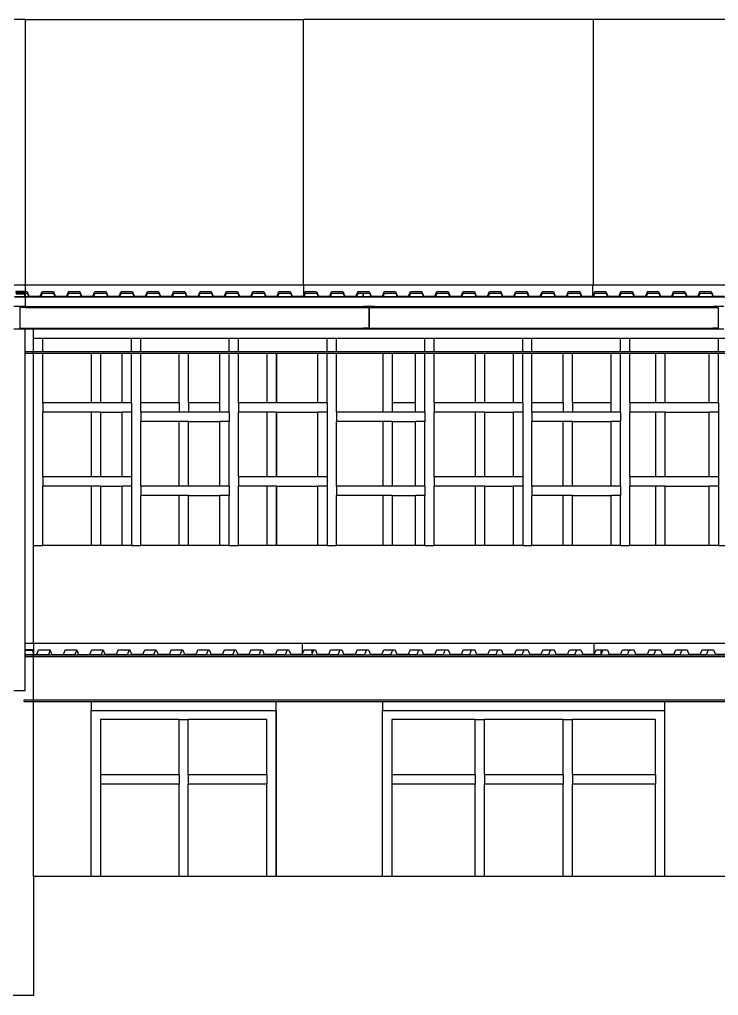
# Model space of a CAD drawing. Header units: metres. Extents: x -59 to 59, y -13 to 12.
# Drawn here: x -6.53 to 0.97, y 1.99 to 12.47 of the extents above; entities that cross this region are included whole.
import ezdxf

# ---------------------------------------------------------------- set-up
doc = ezdxf.new("R2010")
doc.units = ezdxf.units.M
doc.layers.add('SectionCutEdges', color=7, linetype='Continuous')

msp = doc.modelspace()

# ---------------------------------------------------------------- linework, layer by layer
for p, q in [((-6.47, 12.467), (-6.589, 12.467)), ((-6.47, 12.467), (-6.47, 9.616)), ((-6.47, 12.467), (-3.482, 12.467)), ((-3.482, 9.616), (-3.482, 12.467)), ((-0.376, 12.467), (-3.482, 12.467)), ((-0.376, 12.467), (-0.376, 9.616)), ((2.731, 12.467), (-0.376, 12.467)), ((-6.589, 9.616), (-6.472, 9.616)), ((-6.573, 9.54), (-6.486, 9.54)), ((-6.482, 9.546), (-6.571, 9.546)), ((-6.486, 9.54), (-6.481, 9.528)), ((-6.472, 9.521), (-6.482, 9.546)), ((-6.482, 9.546), (-6.472, 9.546)), ((-6.472, 9.616), (-6.472, 9.546)), ((-6.472, 9.616), (-6.47, 9.616)), ((-6.472, 9.546), (-6.47, 9.546)), ((-6.472, 9.546), (-6.472, 9.528)), ((-6.47, 9.616), (-3.485, 9.616)), ((-6.47, 9.546), (-6.47, 9.528)), ((-6.47, 9.546), (-6.45, 9.546)), ((-6.45, 9.546), (-6.43, 9.496)), ((-6.309, 9.496), (-6.289, 9.546)), ((-6.289, 9.546), (-6.168, 9.546)), ((-6.168, 9.546), (-6.147, 9.496)), ((-6.006, 9.546), (-6.026, 9.496)), ((-6.006, 9.546), (-5.885, 9.546)), ((-5.885, 9.546), (-5.865, 9.496)), ((-5.744, 9.496), (-5.724, 9.546)), ((-5.724, 9.546), (-5.603, 9.546)), ((-5.603, 9.546), (-5.583, 9.496)), ((-5.462, 9.496), (-5.441, 9.546)), ((-5.441, 9.546), (-5.32, 9.546)), ((-5.32, 9.546), (-5.3, 9.496)), ((-5.179, 9.496), (-5.159, 9.546)), ((-5.159, 9.546), (-5.038, 9.546)), ((-5.038, 9.546), (-5.018, 9.496)), ((-4.897, 9.496), (-4.877, 9.546)), ((-4.877, 9.546), (-4.756, 9.546)), ((-4.756, 9.546), (-4.735, 9.496)), ((-4.614, 9.496), (-4.594, 9.546)), ((-4.594, 9.546), (-4.473, 9.546)), ((-4.473, 9.546), (-4.453, 9.496)), ((-4.332, 9.496), (-4.312, 9.546)), ((-4.312, 9.546), (-4.191, 9.546)), ((-4.191, 9.546), (-4.171, 9.496)), ((-4.049, 9.496), (-4.029, 9.546)), ((-4.029, 9.546), (-3.908, 9.546)), ((-3.908, 9.546), (-3.888, 9.496)), ((-3.767, 9.496), (-3.747, 9.546)), ((-3.747, 9.546), (-3.626, 9.546)), ((-3.626, 9.546), (-3.606, 9.496)), ((-3.485, 9.616), (-3.485, 9.496)), ((-3.485, 9.616), (-3.482, 9.616)), ((-3.482, 9.616), (-0.378, 9.616)), ((-3.482, 9.502), (-3.464, 9.546)), ((-3.464, 9.546), (-3.343, 9.546)), ((-3.343, 9.546), (-3.323, 9.496)), ((-3.202, 9.496), (-3.182, 9.546)), ((-3.182, 9.546), (-3.061, 9.546)), ((-3.061, 9.546), (-3.041, 9.496)), ((-2.9, 9.546), (-2.92, 9.496)), ((-2.9, 9.546), (-2.779, 9.546)), ((-2.779, 9.546), (-2.758, 9.496)), ((-2.637, 9.496), (-2.617, 9.546)), ((-2.617, 9.546), (-2.496, 9.546)), ((-2.496, 9.546), (-2.476, 9.496)), ((-2.355, 9.496), (-2.335, 9.546)), ((-2.335, 9.546), (-2.214, 9.546)), ((-2.214, 9.546), (-2.194, 9.496)), ((-2.073, 9.496), (-2.052, 9.546)), ((-2.052, 9.546), (-1.931, 9.546)), ((-1.931, 9.546), (-1.911, 9.496)), ((-1.79, 9.496), (-1.77, 9.546)), ((-1.77, 9.546), (-1.649, 9.546)), ((-1.649, 9.546), (-1.629, 9.496)), ((-1.508, 9.496), (-1.488, 9.546)), ((-1.488, 9.546), (-1.367, 9.546)), ((-1.367, 9.546), (-1.346, 9.496)), ((-1.225, 9.496), (-1.205, 9.546)), ((-1.205, 9.546), (-1.084, 9.546)), ((-1.084, 9.546), (-1.064, 9.496)), ((-0.943, 9.496), (-0.923, 9.546)), ((-0.923, 9.546), (-0.802, 9.546)), ((-0.802, 9.546), (-0.782, 9.496)), ((-0.661, 9.496), (-0.64, 9.546)), ((-0.64, 9.546), (-0.519, 9.546)), ((-0.519, 9.546), (-0.499, 9.496)), ((-0.378, 9.496), (-0.378, 9.616)), ((-0.378, 9.616), (-0.376, 9.616)), ((-0.376, 9.616), (2.728, 9.616)), ((-0.376, 9.502), (-0.358, 9.546)), ((-0.358, 9.546), (-0.237, 9.546)), ((-0.237, 9.546), (-0.217, 9.496)), ((-0.096, 9.496), (-0.076, 9.546)), ((-0.076, 9.546), (0.046, 9.546)), ((0.046, 9.546), (0.066, 9.496)), ((0.207, 9.546), (0.187, 9.496)), ((0.207, 9.546), (0.328, 9.546)), ((0.328, 9.546), (0.348, 9.496)), ((0.469, 9.496), (0.489, 9.546)), ((0.489, 9.546), (0.61, 9.546)), ((0.61, 9.546), (0.631, 9.496)), ((0.752, 9.496), (0.772, 9.546)), ((0.772, 9.546), (0.893, 9.546)), ((0.893, 9.546), (0.913, 9.496)), ((-6.471, 9.484), (-6.587, 9.484)), ((-6.471, 9.49), (-6.584, 9.49)), ((-6.571, 9.522), (-6.484, 9.522)), ((-6.569, 9.528), (-6.481, 9.528)), ((-6.484, 9.522), (-6.471, 9.492)), ((-6.481, 9.528), (-6.472, 9.506)), ((-6.472, 9.528), (-6.472, 9.521)), ((-6.472, 9.528), (-6.47, 9.528)), ((-6.472, 9.521), (-6.472, 9.509)), ((-6.47, 9.503), (-6.472, 9.509)), ((-6.472, 9.509), (-6.472, 9.506)), ((-6.471, 9.49), (-6.471, 9.492)), ((-6.471, 9.492), (-6.471, 9.49)), ((-6.471, 9.49), (-6.471, 9.484)), ((-6.471, 9.49), (-6.471, 9.49)), ((-6.471, 9.49), (-6.47, 9.488)), ((-6.471, 9.484), (-6.471, 9.384)), ((-6.43, 9.484), (-6.471, 9.484)), ((-6.47, 9.528), (-6.47, 9.503)), ((-6.47, 9.528), (-6.448, 9.528)), ((-6.47, 9.503), (-6.47, 9.49)), ((-6.432, 9.49), (-6.47, 9.49)), ((-6.47, 9.49), (-6.47, 9.488)), ((-6.448, 9.528), (-6.432, 9.49)), ((-6.432, 9.49), (-6.43, 9.484)), ((-6.43, 9.496), (-6.309, 9.496)), ((-6.304, 9.484), (-6.43, 9.484)), ((-6.304, 9.484), (-6.302, 9.49)), ((-6.147, 9.484), (-6.304, 9.484)), ((-6.302, 9.49), (-6.286, 9.528)), ((-6.15, 9.49), (-6.302, 9.49)), ((-6.286, 9.528), (-6.165, 9.528)), ((-6.165, 9.528), (-6.15, 9.49)), ((-6.15, 9.49), (-6.147, 9.484)), ((-6.147, 9.496), (-6.026, 9.496)), ((-6.022, 9.484), (-6.147, 9.484)), ((-6.019, 9.49), (-6.022, 9.484)), ((-5.865, 9.484), (-6.022, 9.484)), ((-6.004, 9.528), (-6.019, 9.49)), ((-5.868, 9.49), (-6.019, 9.49)), ((-6.004, 9.528), (-5.883, 9.528)), ((-5.883, 9.528), (-5.868, 9.49)), ((-5.868, 9.49), (-5.865, 9.484)), ((-5.865, 9.496), (-5.744, 9.496)), ((-5.74, 9.484), (-5.865, 9.484)), ((-5.74, 9.484), (-5.737, 9.49)), ((-5.582, 9.484), (-5.74, 9.484)), ((-5.737, 9.49), (-5.721, 9.528)), ((-5.585, 9.49), (-5.737, 9.49)), ((-5.721, 9.528), (-5.6, 9.528)), ((-5.6, 9.528), (-5.585, 9.49)), ((-5.585, 9.49), (-5.582, 9.484)), ((-5.583, 9.496), (-5.462, 9.496)), ((-5.457, 9.484), (-5.582, 9.484)), ((-5.457, 9.484), (-5.454, 9.49)), ((-5.3, 9.484), (-5.457, 9.484)), ((-5.454, 9.49), (-5.439, 9.528)), ((-5.303, 9.49), (-5.454, 9.49)), ((-5.439, 9.528), (-5.318, 9.528)), ((-5.318, 9.528), (-5.303, 9.49)), ((-5.303, 9.49), (-5.3, 9.484)), ((-5.3, 9.496), (-5.179, 9.496)), ((-5.175, 9.484), (-5.3, 9.484)), ((-5.175, 9.484), (-5.172, 9.49)), ((-5.018, 9.484), (-5.175, 9.484)), ((-5.172, 9.49), (-5.157, 9.528)), ((-5.02, 9.49), (-5.172, 9.49)), ((-5.157, 9.528), (-5.036, 9.528)), ((-5.036, 9.528), (-5.02, 9.49)), ((-5.02, 9.49), (-5.018, 9.484)), ((-5.018, 9.496), (-4.897, 9.496)), ((-4.892, 9.484), (-5.018, 9.484)), ((-4.892, 9.484), (-4.889, 9.49)), ((-4.735, 9.484), (-4.892, 9.484)), ((-4.889, 9.49), (-4.874, 9.528)), ((-4.738, 9.49), (-4.889, 9.49)), ((-4.874, 9.528), (-4.753, 9.528)), ((-4.753, 9.528), (-4.738, 9.49)), ((-4.738, 9.49), (-4.735, 9.484)), ((-4.735, 9.496), (-4.614, 9.496)), ((-4.61, 9.484), (-4.735, 9.484)), ((-4.61, 9.484), (-4.607, 9.49)), ((-4.453, 9.484), (-4.61, 9.484)), ((-4.607, 9.49), (-4.592, 9.528)), ((-4.456, 9.49), (-4.607, 9.49)), ((-4.592, 9.528), (-4.471, 9.528)), ((-4.471, 9.528), (-4.456, 9.49)), ((-4.456, 9.49), (-4.453, 9.484)), ((-4.453, 9.496), (-4.332, 9.496)), ((-4.327, 9.484), (-4.453, 9.484)), ((-4.327, 9.484), (-4.325, 9.49)), ((-4.17, 9.484), (-4.327, 9.484)), ((-4.325, 9.49), (-4.309, 9.528)), ((-4.173, 9.49), (-4.325, 9.49)), ((-4.309, 9.528), (-4.188, 9.528)), ((-4.188, 9.528), (-4.173, 9.49)), ((-4.173, 9.49), (-4.17, 9.484)), ((-4.171, 9.496), (-4.049, 9.496)), ((-4.045, 9.484), (-4.17, 9.484)), ((-4.045, 9.484), (-4.042, 9.49)), ((-3.888, 9.484), (-4.045, 9.484)), ((-4.042, 9.49), (-4.027, 9.528)), ((-3.891, 9.49), (-4.042, 9.49)), ((-4.027, 9.528), (-3.906, 9.528)), ((-3.906, 9.528), (-3.891, 9.49)), ((-3.891, 9.49), (-3.888, 9.484)), ((-3.888, 9.496), (-3.767, 9.496)), ((-3.763, 9.484), (-3.888, 9.484)), ((-3.763, 9.484), (-3.76, 9.49)), ((-3.605, 9.484), (-3.763, 9.484)), ((-3.76, 9.49), (-3.745, 9.528)), ((-3.608, 9.49), (-3.76, 9.49)), ((-3.745, 9.528), (-3.624, 9.528)), ((-3.624, 9.528), (-3.608, 9.49)), ((-3.608, 9.49), (-3.605, 9.484)), ((-3.606, 9.496), (-3.485, 9.496)), ((-3.482, 9.484), (-3.605, 9.484)), ((-3.485, 9.496), (-3.482, 9.502)), ((-3.482, 9.502), (-3.482, 9.484)), ((-3.48, 9.484), (-3.482, 9.484)), ((-3.48, 9.484), (-3.477, 9.49)), ((-3.323, 9.484), (-3.48, 9.484)), ((-3.477, 9.49), (-3.462, 9.528)), ((-3.326, 9.49), (-3.477, 9.49)), ((-3.462, 9.528), (-3.341, 9.528)), ((-3.341, 9.528), (-3.326, 9.49)), ((-3.326, 9.49), (-3.323, 9.484)), ((-3.323, 9.496), (-3.202, 9.496)), ((-3.198, 9.484), (-3.323, 9.484)), ((-3.198, 9.484), (-3.195, 9.49)), ((-3.041, 9.484), (-3.198, 9.484)), ((-3.195, 9.49), (-3.18, 9.528)), ((-3.043, 9.49), (-3.195, 9.49)), ((-3.18, 9.528), (-3.059, 9.528)), ((-3.059, 9.528), (-3.043, 9.49)), ((-3.043, 9.49), (-3.041, 9.484)), ((-3.041, 9.496), (-2.92, 9.496)), ((-2.915, 9.484), (-3.041, 9.484)), ((-2.913, 9.49), (-2.915, 9.484)), ((-2.758, 9.484), (-2.915, 9.484)), ((-2.897, 9.528), (-2.913, 9.49)), ((-2.844, 9.49), (-2.913, 9.49)), ((-2.897, 9.528), (-2.844, 9.528)), ((-2.844, 9.528), (-2.841, 9.528)), ((-2.844, 9.49), (-2.844, 9.528)), ((-2.841, 9.49), (-2.844, 9.49)), ((-2.841, 9.528), (-2.776, 9.528)), ((-2.841, 9.49), (-2.841, 9.528)), ((-2.761, 9.49), (-2.841, 9.49)), ((-2.776, 9.528), (-2.761, 9.49)), ((-2.761, 9.49), (-2.758, 9.484)), ((-2.758, 9.496), (-2.637, 9.496)), ((-2.633, 9.484), (-2.758, 9.484)), ((-2.633, 9.484), (-2.63, 9.49)), ((-2.476, 9.484), (-2.633, 9.484)), ((-2.63, 9.49), (-2.615, 9.528)), ((-2.479, 9.49), (-2.63, 9.49)), ((-2.615, 9.528), (-2.494, 9.528)), ((-2.494, 9.528), (-2.479, 9.49)), ((-2.479, 9.49), (-2.476, 9.484)), ((-2.476, 9.496), (-2.355, 9.496)), ((-2.351, 9.484), (-2.476, 9.484)), ((-2.351, 9.484), (-2.348, 9.49)), ((-2.193, 9.484), (-2.351, 9.484)), ((-2.348, 9.49), (-2.332, 9.528)), ((-2.196, 9.49), (-2.348, 9.49)), ((-2.332, 9.528), (-2.211, 9.528)), ((-2.211, 9.528), (-2.196, 9.49)), ((-2.196, 9.49), (-2.193, 9.484)), ((-2.194, 9.496), (-2.073, 9.496)), ((-2.068, 9.484), (-2.193, 9.484)), ((-2.068, 9.484), (-2.065, 9.49)), ((-1.911, 9.484), (-2.068, 9.484)), ((-2.065, 9.49), (-2.05, 9.528)), ((-1.914, 9.49), (-2.065, 9.49)), ((-2.05, 9.528), (-1.929, 9.528)), ((-1.929, 9.528), (-1.914, 9.49)), ((-1.914, 9.49), (-1.911, 9.484)), ((-1.911, 9.496), (-1.79, 9.496)), ((-1.786, 9.484), (-1.911, 9.484)), ((-1.786, 9.484), (-1.783, 9.49)), ((-1.629, 9.484), (-1.786, 9.484)), ((-1.783, 9.49), (-1.768, 9.528)), ((-1.631, 9.49), (-1.783, 9.49)), ((-1.768, 9.528), (-1.647, 9.528)), ((-1.647, 9.528), (-1.631, 9.49)), ((-1.631, 9.49), (-1.629, 9.484)), ((-1.629, 9.496), (-1.508, 9.496)), ((-1.503, 9.484), (-1.629, 9.484)), ((-1.503, 9.484), (-1.5, 9.49)), ((-1.346, 9.484), (-1.503, 9.484)), ((-1.5, 9.49), (-1.485, 9.528)), ((-1.349, 9.49), (-1.5, 9.49)), ((-1.485, 9.528), (-1.364, 9.528)), ((-1.364, 9.528), (-1.349, 9.49)), ((-1.349, 9.49), (-1.346, 9.484)), ((-1.346, 9.496), (-1.225, 9.496)), ((-1.221, 9.484), (-1.346, 9.484)), ((-1.221, 9.484), (-1.218, 9.49)), ((-1.064, 9.484), (-1.221, 9.484)), ((-1.218, 9.49), (-1.203, 9.528)), ((-1.067, 9.49), (-1.218, 9.49)), ((-1.203, 9.528), (-1.082, 9.528)), ((-1.082, 9.528), (-1.067, 9.49)), ((-1.067, 9.49), (-1.064, 9.484)), ((-1.064, 9.496), (-0.943, 9.496)), ((-0.938, 9.484), (-1.064, 9.484)), ((-0.938, 9.484), (-0.936, 9.49)), ((-0.781, 9.484), (-0.938, 9.484)), ((-0.936, 9.49), (-0.92, 9.528)), ((-0.784, 9.49), (-0.936, 9.49)), ((-0.92, 9.528), (-0.799, 9.528)), ((-0.799, 9.528), (-0.784, 9.49)), ((-0.784, 9.49), (-0.781, 9.484)), ((-0.782, 9.496), (-0.661, 9.496)), ((-0.656, 9.484), (-0.781, 9.484)), ((-0.656, 9.484), (-0.653, 9.49)), ((-0.499, 9.484), (-0.656, 9.484)), ((-0.653, 9.49), (-0.638, 9.528)), ((-0.502, 9.49), (-0.653, 9.49)), ((-0.638, 9.528), (-0.517, 9.528)), ((-0.517, 9.528), (-0.502, 9.49)), ((-0.502, 9.49), (-0.499, 9.484)), ((-0.499, 9.496), (-0.378, 9.496)), ((-0.376, 9.484), (-0.499, 9.484)), ((-0.378, 9.496), (-0.376, 9.502)), ((-0.376, 9.484), (-0.376, 9.502)), ((-0.374, 9.484), (-0.376, 9.484)), ((-0.374, 9.484), (-0.371, 9.49)), ((-0.217, 9.484), (-0.374, 9.484)), ((-0.371, 9.49), (-0.356, 9.528)), ((-0.219, 9.49), (-0.371, 9.49)), ((-0.356, 9.528), (-0.235, 9.528)), ((-0.235, 9.528), (-0.219, 9.49)), ((-0.219, 9.49), (-0.217, 9.484)), ((-0.217, 9.496), (-0.096, 9.496)), ((-0.091, 9.484), (-0.217, 9.484)), ((-0.091, 9.484), (-0.088, 9.49)), ((0.066, 9.484), (-0.091, 9.484)), ((-0.088, 9.49), (-0.073, 9.528)), ((0.063, 9.49), (-0.088, 9.49)), ((-0.073, 9.528), (0.048, 9.528)), ((0.048, 9.528), (0.063, 9.49)), ((0.063, 9.49), (0.066, 9.484)), ((0.066, 9.496), (0.187, 9.496)), ((0.191, 9.484), (0.066, 9.484)), ((0.194, 9.49), (0.191, 9.484)), ((0.348, 9.484), (0.191, 9.484)), ((0.209, 9.528), (0.194, 9.49)), ((0.346, 9.49), (0.194, 9.49)), ((0.209, 9.528), (0.33, 9.528)), ((0.33, 9.528), (0.346, 9.49)), ((0.346, 9.49), (0.348, 9.484)), ((0.348, 9.496), (0.469, 9.496)), ((0.474, 9.484), (0.348, 9.484)), ((0.474, 9.484), (0.476, 9.49)), ((0.631, 9.484), (0.474, 9.484)), ((0.476, 9.49), (0.492, 9.528)), ((0.628, 9.49), (0.476, 9.49)), ((0.492, 9.528), (0.613, 9.528)), ((0.613, 9.528), (0.628, 9.49)), ((0.628, 9.49), (0.631, 9.484)), ((0.631, 9.496), (0.752, 9.496)), ((0.756, 9.484), (0.631, 9.484)), ((0.756, 9.484), (0.759, 9.49)), ((0.913, 9.484), (0.756, 9.484)), ((0.759, 9.49), (0.774, 9.528)), ((0.906, 9.49), (0.759, 9.49)), ((0.774, 9.528), (0.895, 9.528)), ((0.895, 9.528), (0.906, 9.5)), ((0.906, 9.5), (0.906, 9.49)), ((0.906, 9.5), (0.909, 9.494)), ((0.909, 9.49), (0.906, 9.49)), ((0.909, 9.494), (0.909, 9.49)), ((0.909, 9.494), (0.91, 9.49)), ((0.91, 9.49), (0.909, 9.49)), ((0.91, 9.49), (0.913, 9.484)), ((0.913, 9.496), (1.034, 9.496)), ((1.038, 9.484), (0.913, 9.484)), ((-6.471, 9.384), (-6.591, 9.384)), ((-6.528, 9.374), (-6.528, 9.153)), ((-6.471, 9.374), (-6.528, 9.374)), ((-6.471, 9.374), (-6.471, 9.384)), ((-6.471, 9.384), (-2.841, 9.384)), ((-6.471, 9.374), (-2.841, 9.374)), ((-2.841, 9.384), (-2.841, 9.374)), ((-2.721, 9.384), (-2.841, 9.384)), ((-2.841, 9.374), (-2.784, 9.374)), ((-2.784, 9.374), (-2.784, 9.153)), ((-2.778, 9.374), (-2.721, 9.374)), ((-2.778, 9.374), (-2.778, 9.153)), ((-2.721, 9.384), (0.909, 9.384)), ((-2.721, 9.384), (-2.721, 9.374)), ((-2.721, 9.374), (0.909, 9.374)), ((0.909, 9.384), (0.909, 9.374)), ((1.029, 9.384), (0.909, 9.384)), ((0.909, 9.374), (0.966, 9.374)), ((0.966, 9.374), (0.966, 9.153)), ((-6.591, 9.144), (-6.471, 9.144)), ((-6.528, 9.153), (-6.471, 9.153)), ((-6.471, 9.144), (-6.471, 9.153)), ((-6.471, 9.153), (-2.841, 9.153)), ((-6.471, 9.144), (-6.381, 9.144)), ((-6.471, 8.9), (-6.471, 9.144)), ((-6.381, 9.144), (-2.841, 9.144)), ((-6.381, 9.044), (-6.381, 9.144)), ((-2.841, 9.153), (-2.841, 9.144)), ((-2.784, 9.153), (-2.841, 9.153)), ((-2.841, 9.144), (-2.721, 9.144)), ((-2.778, 9.153), (-2.721, 9.153)), ((-2.721, 9.153), (0.909, 9.153)), ((-2.721, 9.153), (-2.721, 9.144)), ((-2.721, 9.144), (0.909, 9.144)), ((0.909, 9.153), (0.909, 9.144)), ((0.966, 9.153), (0.909, 9.153)), ((0.909, 9.144), (1.029, 9.144)), ((-6.381, 9.044), (-6.281, 9.044)), ((-6.381, 8.9), (-6.381, 9.044)), ((-6.281, 8.9), (-6.281, 9.044)), ((-6.281, 9.044), (-5.331, 9.044)), ((-5.331, 9.044), (-5.231, 9.044)), ((-5.331, 8.9), (-5.331, 9.044)), ((-5.231, 8.9), (-5.231, 9.044)), ((-5.231, 9.044), (-4.281, 9.044)), ((-4.281, 9.044), (-4.181, 9.044)), ((-4.281, 8.9), (-4.281, 9.044)), ((-4.181, 8.9), (-4.181, 9.044)), ((-4.181, 9.044), (-3.231, 9.044)), ((-3.231, 9.044), (-3.131, 9.044)), ((-3.231, 8.9), (-3.231, 9.044)), ((-3.131, 8.9), (-3.131, 9.044)), ((-3.131, 9.044), (-2.181, 9.044)), ((-2.181, 9.044), (-2.081, 9.044)), ((-2.181, 8.9), (-2.181, 9.044)), ((-2.081, 8.9), (-2.081, 9.044)), ((-2.081, 9.044), (-1.131, 9.044)), ((-1.131, 9.044), (-1.031, 9.044)), ((-1.131, 8.9), (-1.131, 9.044)), ((-1.031, 8.9), (-1.031, 9.044)), ((-1.031, 9.044), (-0.081, 9.044)), ((-0.081, 9.044), (0.019, 9.044)), ((-0.081, 8.9), (-0.081, 9.044)), ((0.019, 8.9), (0.019, 9.044)), ((0.019, 9.044), (0.969, 9.044)), ((0.969, 9.044), (1.069, 9.044)), ((0.969, 8.9), (0.969, 9.044)), ((-6.471, 8.9), (-6.381, 8.9)), ((-6.471, 8.884), (-6.471, 8.9)), ((-6.471, 8.884), (-6.381, 8.884)), ((-6.471, 5.769), (-6.471, 8.884)), ((-6.381, 8.9), (-6.281, 8.9)), ((-6.381, 8.884), (-6.381, 8.9)), ((-6.381, 6.819), (-6.381, 8.884)), ((-6.381, 8.884), (-6.281, 8.884)), ((-6.281, 8.9), (-5.331, 8.9)), ((-6.281, 8.349), (-6.281, 8.884)), ((-6.281, 8.884), (-5.76, 8.884)), ((-5.76, 8.349), (-5.76, 8.884)), ((-5.76, 8.884), (-5.661, 8.884)), ((-5.76, 8.349), (-5.76, 8.884)), ((-5.661, 8.884), (-5.661, 8.349)), ((-5.661, 8.884), (-5.431, 8.884)), ((-5.431, 8.349), (-5.431, 8.884)), ((-5.431, 8.884), (-5.331, 8.884)), ((-5.331, 8.9), (-5.231, 8.9)), ((-5.331, 8.884), (-5.231, 8.884)), ((-5.331, 8.349), (-5.331, 8.884)), ((-5.231, 8.9), (-4.281, 8.9)), ((-5.231, 8.349), (-5.231, 8.884)), ((-5.231, 8.884), (-4.817, 8.884)), ((-4.817, 8.349), (-4.817, 8.884)), ((-4.817, 8.884), (-4.718, 8.884)), ((-4.718, 8.349), (-4.718, 8.884)), ((-4.718, 8.884), (-4.381, 8.884)), ((-4.381, 8.349), (-4.381, 8.884)), ((-4.381, 8.884), (-4.281, 8.884)), ((-4.281, 8.9), (-4.181, 8.9)), ((-4.281, 8.884), (-4.181, 8.884)), ((-4.281, 8.249), (-4.281, 8.884)), ((-4.181, 8.9), (-3.231, 8.9)), ((-4.181, 8.349), (-4.181, 8.884)), ((-4.181, 8.884), (-3.873, 8.884)), ((-3.873, 8.349), (-3.873, 8.884)), ((-3.873, 8.884), (-3.774, 8.884)), ((-3.774, 8.349), (-3.774, 8.884)), ((-3.774, 8.884), (-3.331, 8.884)), ((-3.774, 8.884), (-3.774, 8.349)), ((-3.331, 8.349), (-3.331, 8.884)), ((-3.331, 8.884), (-3.231, 8.884)), ((-3.231, 8.9), (-3.131, 8.9)), ((-3.231, 8.349), (-3.231, 8.884)), ((-3.231, 8.884), (-3.131, 8.884)), ((-3.131, 8.9), (-2.181, 8.9)), ((-3.131, 8.249), (-3.131, 8.884)), ((-3.131, 8.884), (-2.632, 8.884)), ((-2.632, 8.884), (-2.632, 8.249)), ((-2.632, 8.884), (-2.532, 8.884)), ((-2.532, 8.884), (-2.532, 8.349)), ((-2.532, 8.884), (-2.281, 8.884)), ((-2.281, 8.349), (-2.281, 8.884)), ((-2.281, 8.884), (-2.181, 8.884)), ((-2.181, 8.9), (-2.081, 8.9)), ((-2.181, 8.884), (-2.081, 8.884)), ((-2.181, 8.249), (-2.181, 8.884)), ((-2.081, 8.9), (-1.131, 8.9)), ((-2.081, 8.349), (-2.081, 8.884)), ((-2.081, 8.884), (-1.638, 8.884)), ((-1.638, 8.349), (-1.638, 8.884)), ((-1.638, 8.884), (-1.539, 8.884)), ((-1.539, 8.349), (-1.539, 8.884)), ((-1.539, 8.884), (-1.231, 8.884)), ((-1.231, 8.349), (-1.231, 8.884)), ((-1.231, 8.884), (-1.131, 8.884)), ((-1.131, 8.9), (-1.031, 8.9)), ((-1.131, 8.349), (-1.131, 8.884)), ((-1.131, 8.884), (-1.031, 8.884)), ((-1.031, 8.9), (-0.081, 8.9)), ((-1.031, 8.349), (-1.031, 8.884)), ((-1.031, 8.884), (-0.695, 8.884)), ((-0.695, 8.349), (-0.695, 8.884)), ((-0.695, 8.884), (-0.596, 8.884)), ((-0.596, 8.349), (-0.596, 8.884)), ((-0.596, 8.884), (-0.181, 8.884)), ((-0.181, 8.349), (-0.181, 8.884)), ((-0.181, 8.884), (-0.081, 8.884)), ((-0.081, 8.9), (0.019, 8.9)), ((-0.081, 8.884), (0.019, 8.884)), ((-0.081, 8.249), (-0.081, 8.884)), ((0.019, 8.9), (0.969, 8.9)), ((0.019, 8.349), (0.019, 8.884)), ((0.019, 8.884), (0.298, 8.884)), ((0.298, 8.349), (0.298, 8.884)), ((0.298, 8.884), (0.398, 8.884)), ((0.398, 8.349), (0.398, 8.884)), ((0.398, 8.884), (0.869, 8.884)), ((0.869, 8.349), (0.869, 8.884)), ((0.869, 8.884), (0.969, 8.884)), ((0.969, 8.9), (1.069, 8.9)), ((0.969, 8.349), (0.969, 8.884)), ((0.969, 8.884), (1.069, 8.884)), ((-6.281, 8.349), (-6.281, 8.249)), ((-5.76, 8.349), (-6.281, 8.349)), ((-5.661, 8.349), (-5.76, 8.349)), ((-5.431, 8.349), (-5.661, 8.349)), ((-5.331, 8.349), (-5.431, 8.349)), ((-5.331, 8.349), (-5.331, 8.249)), ((-4.817, 8.349), (-5.231, 8.349)), ((-5.231, 8.249), (-5.231, 8.349)), ((-4.817, 8.349), (-4.817, 8.249)), ((-4.381, 8.349), (-4.718, 8.349)), ((-4.718, 8.349), (-4.718, 8.249)), ((-4.381, 8.249), (-4.381, 8.349)), ((-4.181, 8.349), (-4.181, 8.249)), ((-3.873, 8.349), (-4.181, 8.349)), ((-3.774, 8.349), (-3.873, 8.349)), ((-3.331, 8.349), (-3.774, 8.349)), ((-3.231, 8.349), (-3.331, 8.349)), ((-3.231, 8.349), (-3.231, 8.249)), ((-2.281, 8.349), (-2.532, 8.349)), ((-2.532, 8.349), (-2.532, 8.249)), ((-2.281, 8.249), (-2.281, 8.349)), ((-2.081, 8.349), (-2.081, 8.249)), ((-1.638, 8.349), (-2.081, 8.349)), ((-1.539, 8.349), (-1.638, 8.349)), ((-1.231, 8.349), (-1.539, 8.349)), ((-1.131, 8.349), (-1.231, 8.349)), ((-1.131, 8.349), (-1.131, 8.249)), ((-0.695, 8.349), (-1.031, 8.349)), ((-1.031, 8.249), (-1.031, 8.349)), ((-0.695, 8.349), (-0.695, 8.249)), ((-0.181, 8.349), (-0.596, 8.349)), ((-0.596, 8.349), (-0.596, 8.249)), ((-0.181, 8.249), (-0.181, 8.349)), ((0.019, 8.349), (0.019, 8.249)), ((0.298, 8.349), (0.019, 8.349)), ((0.398, 8.349), (0.298, 8.349)), ((0.869, 8.349), (0.398, 8.349)), ((0.969, 8.349), (0.869, 8.349)), ((0.969, 8.349), (0.969, 8.249)), ((-6.281, 7.555), (-6.281, 8.249)), ((-5.76, 8.249), (-6.281, 8.249)), ((-5.76, 7.555), (-5.76, 8.249)), ((-5.661, 8.249), (-5.76, 8.249)), ((-5.76, 7.555), (-5.76, 8.249)), ((-5.661, 8.249), (-5.661, 7.555)), ((-5.661, 8.249), (-5.431, 8.249)), ((-5.431, 7.555), (-5.431, 8.249)), ((-5.331, 8.249), (-5.431, 8.249)), ((-5.331, 8.249), (-5.331, 7.555)), ((-5.231, 8.249), (-5.231, 8.149)), ((-4.817, 8.249), (-5.231, 8.249)), ((-4.718, 8.249), (-4.817, 8.249)), ((-4.381, 8.249), (-4.718, 8.249)), ((-4.281, 8.249), (-4.381, 8.249)), ((-4.281, 8.249), (-4.281, 8.149)), ((-4.181, 7.555), (-4.181, 8.249)), ((-3.873, 8.249), (-4.181, 8.249)), ((-3.873, 7.555), (-3.873, 8.249)), ((-3.774, 8.249), (-3.873, 8.249)), ((-3.774, 7.555), (-3.774, 8.249)), ((-3.774, 8.249), (-3.331, 8.249)), ((-3.774, 8.249), (-3.774, 7.555)), ((-3.331, 7.555), (-3.331, 8.249)), ((-3.231, 8.249), (-3.331, 8.249)), ((-3.231, 8.249), (-3.231, 7.555)), ((-3.131, 8.249), (-3.131, 8.149)), ((-2.632, 8.249), (-3.131, 8.249)), ((-2.532, 8.249), (-2.632, 8.249)), ((-2.281, 8.249), (-2.532, 8.249)), ((-2.181, 8.249), (-2.281, 8.249)), ((-2.181, 8.249), (-2.181, 8.149)), ((-2.081, 7.555), (-2.081, 8.249)), ((-1.638, 8.249), (-2.081, 8.249)), ((-1.638, 7.555), (-1.638, 8.249)), ((-1.539, 8.249), (-1.638, 8.249)), ((-1.539, 7.555), (-1.539, 8.249)), ((-1.539, 8.249), (-1.231, 8.249)), ((-1.231, 7.555), (-1.231, 8.249)), ((-1.131, 8.249), (-1.231, 8.249)), ((-1.131, 8.249), (-1.131, 7.555)), ((-1.031, 8.249), (-1.031, 8.149)), ((-0.695, 8.249), (-1.031, 8.249)), ((-0.596, 8.249), (-0.695, 8.249)), ((-0.181, 8.249), (-0.596, 8.249)), ((-0.081, 8.249), (-0.181, 8.249)), ((-0.081, 8.249), (-0.081, 8.149)), ((0.019, 7.555), (0.019, 8.249)), ((0.298, 8.249), (0.019, 8.249)), ((0.298, 7.555), (0.298, 8.249)), ((0.398, 8.249), (0.298, 8.249)), ((0.398, 7.555), (0.398, 8.249)), ((0.398, 8.249), (0.869, 8.249)), ((0.869, 7.555), (0.869, 8.249)), ((0.969, 8.249), (0.869, 8.249)), ((0.969, 8.249), (0.969, 7.555)), ((-5.231, 7.455), (-5.231, 8.149)), ((-4.817, 8.149), (-5.231, 8.149)), ((-4.817, 7.455), (-4.817, 8.149)), ((-4.718, 8.149), (-4.817, 8.149)), ((-4.718, 7.455), (-4.718, 8.149)), ((-4.718, 8.149), (-4.381, 8.149)), ((-4.381, 7.455), (-4.381, 8.149)), ((-4.281, 8.149), (-4.381, 8.149)), ((-4.281, 7.455), (-4.281, 8.149)), ((-3.131, 7.455), (-3.131, 8.149)), ((-2.632, 8.149), (-3.131, 8.149)), ((-2.632, 8.149), (-2.632, 7.455)), ((-2.532, 8.149), (-2.632, 8.149)), ((-2.532, 8.149), (-2.532, 7.455)), ((-2.532, 8.149), (-2.281, 8.149)), ((-2.281, 7.455), (-2.281, 8.149)), ((-2.181, 8.149), (-2.281, 8.149)), ((-2.181, 7.455), (-2.181, 8.149)), ((-1.031, 7.455), (-1.031, 8.149)), ((-0.695, 8.149), (-1.031, 8.149)), ((-0.695, 7.455), (-0.695, 8.149)), ((-0.596, 8.149), (-0.695, 8.149)), ((-0.596, 7.455), (-0.596, 8.149)), ((-0.596, 8.149), (-0.181, 8.149)), ((-0.181, 7.455), (-0.181, 8.149)), ((-0.081, 8.149), (-0.181, 8.149)), ((-0.081, 7.455), (-0.081, 8.149)), ((-6.281, 7.555), (-6.281, 7.455)), ((-5.76, 7.555), (-6.281, 7.555)), ((-5.661, 7.555), (-5.76, 7.555)), ((-5.431, 7.555), (-5.661, 7.555)), ((-5.331, 7.555), (-5.431, 7.555)), ((-5.331, 7.555), (-5.331, 7.455)), ((-4.181, 7.555), (-4.181, 7.455)), ((-3.873, 7.555), (-4.181, 7.555)), ((-3.774, 7.555), (-3.873, 7.555)), ((-3.331, 7.555), (-3.774, 7.555)), ((-3.231, 7.555), (-3.331, 7.555)), ((-3.231, 7.555), (-3.231, 7.455)), ((-2.081, 7.555), (-2.081, 7.455)), ((-1.638, 7.555), (-2.081, 7.555)), ((-1.539, 7.555), (-1.638, 7.555)), ((-1.231, 7.555), (-1.539, 7.555)), ((-1.131, 7.555), (-1.231, 7.555)), ((-1.131, 7.555), (-1.131, 7.455)), ((0.019, 7.555), (0.019, 7.455)), ((0.298, 7.555), (0.019, 7.555)), ((0.398, 7.555), (0.298, 7.555)), ((0.869, 7.555), (0.398, 7.555)), ((0.969, 7.555), (0.869, 7.555)), ((0.969, 7.555), (0.969, 7.455)), ((-6.281, 6.819), (-6.281, 7.455)), ((-5.76, 7.455), (-6.281, 7.455)), ((-5.76, 6.819), (-5.76, 7.455)), ((-5.661, 7.455), (-5.76, 7.455)), ((-5.76, 6.819), (-5.76, 7.455)), ((-5.661, 7.455), (-5.661, 6.819)), ((-5.661, 7.455), (-5.431, 7.455)), ((-5.431, 6.819), (-5.431, 7.455)), ((-5.331, 7.455), (-5.431, 7.455)), ((-5.331, 7.455), (-5.331, 6.819)), ((-5.231, 7.455), (-5.231, 7.355)), ((-4.817, 7.455), (-5.231, 7.455)), ((-4.718, 7.455), (-4.817, 7.455)), ((-4.381, 7.455), (-4.718, 7.455)), ((-4.281, 7.455), (-4.381, 7.455)), ((-4.281, 7.455), (-4.281, 7.355)), ((-4.181, 6.819), (-4.181, 7.455)), ((-3.873, 7.455), (-4.181, 7.455)), ((-3.873, 6.819), (-3.873, 7.455)), ((-3.774, 7.455), (-3.873, 7.455)), ((-3.774, 6.819), (-3.774, 7.455)), ((-3.774, 7.455), (-3.331, 7.455)), ((-3.774, 7.455), (-3.774, 6.819)), ((-3.331, 6.819), (-3.331, 7.455)), ((-3.231, 7.455), (-3.331, 7.455)), ((-3.231, 7.455), (-3.231, 6.819)), ((-3.131, 7.455), (-3.131, 7.355)), ((-2.632, 7.455), (-3.131, 7.455)), ((-2.532, 7.455), (-2.632, 7.455)), ((-2.281, 7.455), (-2.532, 7.455)), ((-2.181, 7.455), (-2.281, 7.455)), ((-2.181, 7.455), (-2.181, 7.355)), ((-2.081, 6.819), (-2.081, 7.455)), ((-1.638, 7.455), (-2.081, 7.455)), ((-1.638, 6.819), (-1.638, 7.455)), ((-1.539, 7.455), (-1.638, 7.455)), ((-1.539, 6.819), (-1.539, 7.455)), ((-1.539, 7.455), (-1.231, 7.455)), ((-1.231, 6.819), (-1.231, 7.455)), ((-1.131, 7.455), (-1.231, 7.455)), ((-1.131, 7.455), (-1.131, 6.819)), ((-1.031, 7.455), (-1.031, 7.355)), ((-0.695, 7.455), (-1.031, 7.455)), ((-0.596, 7.455), (-0.695, 7.455)), ((-0.181, 7.455), (-0.596, 7.455)), ((-0.081, 7.455), (-0.181, 7.455)), ((-0.081, 7.455), (-0.081, 7.355)), ((0.019, 6.819), (0.019, 7.455)), ((0.298, 7.455), (0.019, 7.455)), ((0.298, 6.819), (0.298, 7.455)), ((0.398, 7.455), (0.298, 7.455)), ((0.398, 6.819), (0.398, 7.455)), ((0.398, 7.455), (0.869, 7.455)), ((0.869, 6.819), (0.869, 7.455)), ((0.969, 7.455), (0.869, 7.455)), ((0.969, 7.455), (0.969, 6.819)), ((-5.231, 6.819), (-5.231, 7.355)), ((-4.817, 7.355), (-5.231, 7.355)), ((-4.817, 6.819), (-4.817, 7.355)), ((-4.718, 7.355), (-4.817, 7.355)), ((-4.718, 6.819), (-4.718, 7.355)), ((-4.718, 7.355), (-4.381, 7.355)), ((-4.381, 6.819), (-4.381, 7.355)), ((-4.281, 7.355), (-4.381, 7.355)), ((-4.281, 6.819), (-4.281, 7.355)), ((-3.131, 6.819), (-3.131, 7.355)), ((-2.632, 7.355), (-3.131, 7.355)), ((-2.632, 7.355), (-2.632, 6.819)), ((-2.532, 7.355), (-2.632, 7.355)), ((-2.532, 7.355), (-2.532, 6.819)), ((-2.532, 7.355), (-2.281, 7.355)), ((-2.281, 6.819), (-2.281, 7.355)), ((-2.181, 7.355), (-2.281, 7.355)), ((-2.181, 6.819), (-2.181, 7.355)), ((-1.031, 6.819), (-1.031, 7.355)), ((-0.695, 7.355), (-1.031, 7.355)), ((-0.695, 6.819), (-0.695, 7.355)), ((-0.596, 7.355), (-0.695, 7.355)), ((-0.596, 6.819), (-0.596, 7.355)), ((-0.596, 7.355), (-0.181, 7.355)), ((-0.181, 6.819), (-0.181, 7.355)), ((-0.081, 7.355), (-0.181, 7.355)), ((-0.081, 6.819), (-0.081, 7.355)), ((-6.381, 5.769), (-6.381, 6.819)), ((-6.381, 6.819), (-6.281, 6.819)), ((-5.76, 6.819), (-6.281, 6.819)), ((-5.661, 6.819), (-5.76, 6.819)), ((-5.431, 6.819), (-5.661, 6.819)), ((-5.331, 6.819), (-5.431, 6.819)), ((-5.331, 6.819), (-5.231, 6.819)), ((-4.817, 6.819), (-5.231, 6.819)), ((-4.718, 6.819), (-4.817, 6.819)), ((-4.381, 6.819), (-4.718, 6.819)), ((-4.281, 6.819), (-4.381, 6.819)), ((-4.281, 6.819), (-4.181, 6.819)), ((-3.873, 6.819), (-4.181, 6.819)), ((-3.774, 6.819), (-3.873, 6.819)), ((-3.331, 6.819), (-3.774, 6.819)), ((-3.231, 6.819), (-3.331, 6.819)), ((-3.231, 6.819), (-3.131, 6.819)), ((-2.632, 6.819), (-3.131, 6.819)), ((-2.532, 6.819), (-2.632, 6.819)), ((-2.281, 6.819), (-2.532, 6.819)), ((-2.181, 6.819), (-2.281, 6.819)), ((-2.181, 6.819), (-2.081, 6.819)), ((-1.638, 6.819), (-2.081, 6.819)), ((-1.539, 6.819), (-1.638, 6.819)), ((-1.231, 6.819), (-1.539, 6.819)), ((-1.131, 6.819), (-1.231, 6.819)), ((-1.131, 6.819), (-1.031, 6.819)), ((-0.695, 6.819), (-1.031, 6.819)), ((-0.596, 6.819), (-0.695, 6.819)), ((-0.181, 6.819), (-0.596, 6.819)), ((-0.081, 6.819), (-0.181, 6.819)), ((-0.081, 6.819), (0.019, 6.819)), ((0.298, 6.819), (0.019, 6.819)), ((0.398, 6.819), (0.298, 6.819)), ((0.869, 6.819), (0.398, 6.819)), ((0.969, 6.819), (0.869, 6.819)), ((0.969, 6.819), (1.069, 6.819)), ((-6.471, 5.769), (-6.381, 5.769)), ((-6.471, 5.699), (-6.471, 5.769)), ((-6.381, 5.769), (-6.381, 5.674)), ((-6.381, 5.769), (-3.498, 5.769)), ((-3.498, 5.769), (-0.364, 5.769)), ((-3.498, 5.769), (-3.498, 5.649)), ((-0.364, 5.769), (2.769, 5.769)), ((-0.364, 5.649), (-0.364, 5.769)), ((-6.391, 5.699), (-6.471, 5.699)), ((-6.471, 5.694), (-6.471, 5.699)), ((-6.471, 5.694), (-6.395, 5.694)), ((-6.471, 5.656), (-6.471, 5.694)), ((-6.395, 5.694), (-6.381, 5.659)), ((-6.381, 5.674), (-6.391, 5.699)), ((-6.381, 5.674), (-6.381, 5.659)), ((-6.343, 5.658), (-6.326, 5.699)), ((-6.326, 5.699), (-6.204, 5.699)), ((-6.218, 5.649), (-6.201, 5.692)), ((-6.204, 5.699), (-6.201, 5.692)), ((-6.201, 5.692), (-6.184, 5.649)), ((-6.041, 5.699), (-6.059, 5.655)), ((-6.041, 5.699), (-5.919, 5.699)), ((-5.917, 5.695), (-5.936, 5.649)), ((-5.919, 5.699), (-5.917, 5.695)), ((-5.917, 5.695), (-5.899, 5.649)), ((-5.775, 5.652), (-5.756, 5.699)), ((-5.756, 5.699), (-5.634, 5.699)), ((-5.653, 5.649), (-5.634, 5.698)), ((-5.634, 5.699), (-5.634, 5.698)), ((-5.634, 5.698), (-5.614, 5.649)), ((-5.492, 5.649), (-5.471, 5.699)), ((-5.471, 5.699), (-5.351, 5.699)), ((-5.371, 5.649), (-5.351, 5.699)), ((-5.351, 5.699), (-5.349, 5.699)), ((-5.349, 5.699), (-5.329, 5.649)), ((-5.207, 5.649), (-5.187, 5.699)), ((-5.187, 5.699), (-5.068, 5.699)), ((-5.088, 5.649), (-5.068, 5.699)), ((-5.068, 5.699), (-5.065, 5.699)), ((-5.065, 5.699), (-5.044, 5.649)), ((-4.922, 5.649), (-4.902, 5.699)), ((-4.902, 5.699), (-4.786, 5.699)), ((-4.806, 5.649), (-4.786, 5.699)), ((-4.786, 5.699), (-4.78, 5.699)), ((-4.78, 5.699), (-4.759, 5.649)), ((-4.637, 5.649), (-4.617, 5.699)), ((-4.617, 5.699), (-4.503, 5.699)), ((-4.524, 5.649), (-4.503, 5.699)), ((-4.503, 5.699), (-4.495, 5.699)), ((-4.495, 5.699), (-4.474, 5.649)), ((-4.352, 5.649), (-4.332, 5.699)), ((-4.332, 5.699), (-4.221, 5.699)), ((-4.241, 5.649), (-4.221, 5.699)), ((-4.221, 5.699), (-4.21, 5.699)), ((-4.21, 5.699), (-4.19, 5.649)), ((-4.067, 5.649), (-4.047, 5.699)), ((-4.047, 5.699), (-3.939, 5.699)), ((-3.959, 5.649), (-3.939, 5.699)), ((-3.939, 5.699), (-3.925, 5.699)), ((-3.925, 5.699), (-3.905, 5.649)), ((-3.783, 5.649), (-3.762, 5.699)), ((-3.762, 5.699), (-3.656, 5.699)), ((-3.676, 5.649), (-3.656, 5.699)), ((-3.656, 5.699), (-3.64, 5.699)), ((-3.64, 5.699), (-3.62, 5.649)), ((-3.498, 5.649), (-3.477, 5.699)), ((-3.477, 5.699), (-3.394, 5.699)), ((-3.394, 5.699), (-3.394, 5.649)), ((-3.394, 5.649), (-3.374, 5.699)), ((-3.394, 5.699), (-3.374, 5.699)), ((-3.374, 5.699), (-3.355, 5.699)), ((-3.355, 5.699), (-3.335, 5.649)), ((-3.213, 5.649), (-3.193, 5.699)), ((-3.193, 5.699), (-3.091, 5.699)), ((-3.111, 5.649), (-3.091, 5.699)), ((-3.091, 5.699), (-3.071, 5.699)), ((-3.071, 5.699), (-3.05, 5.649)), ((-2.908, 5.699), (-2.928, 5.649)), ((-2.908, 5.699), (-2.809, 5.699)), ((-2.809, 5.699), (-2.829, 5.649)), ((-2.809, 5.699), (-2.786, 5.699)), ((-2.786, 5.699), (-2.765, 5.649)), ((-2.643, 5.649), (-2.623, 5.699)), ((-2.623, 5.699), (-2.526, 5.699)), ((-2.547, 5.649), (-2.526, 5.699)), ((-2.526, 5.699), (-2.501, 5.699)), ((-2.501, 5.699), (-2.48, 5.649)), ((-2.358, 5.649), (-2.338, 5.699)), ((-2.338, 5.699), (-2.244, 5.699)), ((-2.264, 5.649), (-2.244, 5.699)), ((-2.244, 5.699), (-2.216, 5.699)), ((-2.216, 5.699), (-2.196, 5.649)), ((-2.073, 5.649), (-2.053, 5.699)), ((-2.053, 5.699), (-1.962, 5.699)), ((-1.982, 5.649), (-1.962, 5.699)), ((-1.962, 5.699), (-1.931, 5.699)), ((-1.931, 5.699), (-1.911, 5.649)), ((-1.789, 5.649), (-1.768, 5.699)), ((-1.768, 5.699), (-1.679, 5.699)), ((-1.699, 5.649), (-1.679, 5.699)), ((-1.679, 5.699), (-1.646, 5.699)), ((-1.646, 5.699), (-1.626, 5.649)), ((-1.504, 5.649), (-1.483, 5.699)), ((-1.483, 5.699), (-1.397, 5.699)), ((-1.417, 5.649), (-1.397, 5.699)), ((-1.397, 5.699), (-1.361, 5.699)), ((-1.361, 5.699), (-1.341, 5.649)), ((-1.219, 5.649), (-1.199, 5.699)), ((-1.199, 5.699), (-1.114, 5.699)), ((-1.135, 5.649), (-1.114, 5.699)), ((-1.114, 5.699), (-1.077, 5.699)), ((-1.077, 5.699), (-1.056, 5.649)), ((-0.934, 5.649), (-0.914, 5.699)), ((-0.914, 5.699), (-0.832, 5.699)), ((-0.852, 5.649), (-0.832, 5.699)), ((-0.832, 5.699), (-0.792, 5.699)), ((-0.792, 5.699), (-0.771, 5.649)), ((-0.649, 5.649), (-0.629, 5.699)), ((-0.629, 5.699), (-0.55, 5.699)), ((-0.57, 5.649), (-0.55, 5.699)), ((-0.55, 5.699), (-0.507, 5.699)), ((-0.507, 5.699), (-0.486, 5.649)), ((-0.364, 5.649), (-0.344, 5.699)), ((-0.344, 5.699), (-0.287, 5.699)), ((-0.287, 5.649), (-0.267, 5.699)), ((-0.287, 5.649), (-0.287, 5.699)), ((-0.287, 5.699), (-0.267, 5.699)), ((-0.267, 5.699), (-0.222, 5.699)), ((-0.222, 5.699), (-0.202, 5.649)), ((-0.08, 5.649), (-0.059, 5.699)), ((-0.059, 5.699), (0.015, 5.699)), ((-0.005, 5.649), (0.015, 5.699)), ((0.015, 5.699), (0.063, 5.699)), ((0.063, 5.699), (0.083, 5.649)), ((0.226, 5.699), (0.205, 5.649)), ((0.226, 5.699), (0.298, 5.699)), ((0.298, 5.699), (0.278, 5.649)), ((0.298, 5.699), (0.348, 5.699)), ((0.348, 5.699), (0.368, 5.649)), ((0.49, 5.649), (0.511, 5.699)), ((0.511, 5.699), (0.58, 5.699)), ((0.56, 5.649), (0.58, 5.699)), ((0.58, 5.699), (0.633, 5.699)), ((0.633, 5.699), (0.653, 5.649)), ((0.775, 5.649), (0.795, 5.699)), ((0.795, 5.699), (0.863, 5.699)), ((0.842, 5.649), (0.863, 5.699)), ((0.863, 5.699), (0.917, 5.699)), ((0.917, 5.699), (0.938, 5.649)), ((-6.471, 5.656), (-6.468, 5.649)), ((-6.471, 5.644), (-6.471, 5.656)), ((-6.471, 5.644), (-6.381, 5.644)), ((-6.471, 5.628), (-6.471, 5.644)), ((-6.471, 5.628), (-6.381, 5.628)), ((-6.471, 5.262), (-6.471, 5.628)), ((-6.468, 5.649), (-6.381, 5.649)), ((-6.381, 5.649), (-6.381, 5.659)), ((-6.381, 5.649), (-6.346, 5.649)), ((-6.381, 5.644), (-6.381, 5.649)), ((-6.381, 5.628), (-6.381, 5.644)), ((-6.381, 5.644), (5.902, 5.644)), ((-6.381, 5.628), (8.319, 5.628)), ((-6.381, 5.16), (-6.381, 5.628)), ((-6.346, 5.649), (-6.344, 5.655)), ((-6.344, 5.655), (-6.343, 5.658)), ((-6.344, 5.655), (-6.341, 5.649)), ((-6.343, 5.658), (-6.339, 5.649)), ((-6.339, 5.649), (-6.341, 5.649)), ((-6.339, 5.649), (-6.218, 5.649)), ((-6.184, 5.649), (-6.061, 5.649)), ((-6.06, 5.652), (-6.061, 5.649)), ((-6.059, 5.655), (-6.06, 5.652)), ((-6.06, 5.652), (-6.059, 5.649)), ((-6.059, 5.655), (-6.057, 5.649)), ((-6.057, 5.649), (-6.059, 5.649)), ((-6.057, 5.649), (-5.936, 5.649)), ((-5.899, 5.649), (-5.777, 5.649)), ((-5.777, 5.649), (-5.775, 5.652)), ((-5.777, 5.649), (-5.777, 5.649)), ((-5.774, 5.649), (-5.777, 5.649)), ((-5.777, 5.649), (-5.777, 5.649)), ((-5.775, 5.652), (-5.774, 5.649)), ((-5.774, 5.649), (-5.653, 5.649)), ((-5.492, 5.649), (-5.614, 5.649)), ((-5.492, 5.649), (-5.371, 5.649)), ((-5.207, 5.649), (-5.329, 5.649)), ((-5.207, 5.649), (-5.088, 5.649)), ((-4.922, 5.649), (-5.044, 5.649)), ((-4.922, 5.649), (-4.806, 5.649)), ((-4.637, 5.649), (-4.759, 5.649)), ((-4.637, 5.649), (-4.524, 5.649)), ((-4.352, 5.649), (-4.474, 5.649)), ((-4.352, 5.649), (-4.241, 5.649)), ((-4.067, 5.649), (-4.19, 5.649)), ((-4.067, 5.649), (-3.959, 5.649)), ((-3.783, 5.649), (-3.905, 5.649)), ((-3.783, 5.649), (-3.676, 5.649)), ((-3.498, 5.649), (-3.62, 5.649)), ((-3.498, 5.649), (-3.498, 5.649)), ((-3.498, 5.649), (-3.394, 5.649)), ((-3.213, 5.649), (-3.335, 5.649)), ((-3.213, 5.649), (-3.111, 5.649)), ((-2.928, 5.649), (-3.05, 5.649)), ((-2.974, 5.649), (-2.974, 5.644)), ((-2.971, 5.649), (-2.971, 5.644)), ((-2.971, 5.649), (-2.971, 5.644)), ((-2.928, 5.649), (-2.829, 5.649)), ((-2.643, 5.649), (-2.765, 5.649)), ((-2.643, 5.649), (-2.547, 5.649)), ((-2.358, 5.649), (-2.48, 5.649)), ((-2.358, 5.649), (-2.264, 5.649)), ((-2.073, 5.649), (-2.196, 5.649)), ((-2.073, 5.649), (-1.982, 5.649)), ((-1.789, 5.649), (-1.911, 5.649)), ((-1.789, 5.649), (-1.699, 5.649)), ((-1.504, 5.649), (-1.626, 5.649)), ((-1.504, 5.649), (-1.417, 5.649)), ((-1.219, 5.649), (-1.341, 5.649)), ((-1.219, 5.649), (-1.135, 5.649)), ((-0.934, 5.649), (-1.056, 5.649)), ((-0.934, 5.649), (-0.852, 5.649)), ((-0.649, 5.649), (-0.771, 5.649)), ((-0.649, 5.649), (-0.57, 5.649)), ((-0.364, 5.649), (-0.486, 5.649)), ((-0.364, 5.649), (-0.287, 5.649)), ((-0.08, 5.649), (-0.202, 5.649)), ((-0.08, 5.649), (-0.005, 5.649)), ((0.205, 5.649), (0.083, 5.649)), ((0.205, 5.649), (0.278, 5.649)), ((0.49, 5.649), (0.368, 5.649)), ((0.49, 5.649), (0.56, 5.649)), ((0.775, 5.649), (0.653, 5.649)), ((0.775, 5.649), (0.842, 5.649)), ((1.06, 5.649), (0.938, 5.649)), ((-6.591, 5.262), (-6.471, 5.262)), ((-6.481, 5.144), (-6.481, 5.16)), ((-6.481, 5.16), (-6.381, 5.16)), ((-6.481, 5.144), (-6.381, 5.144)), ((-6.381, 5.16), (8.319, 5.16)), ((-6.381, 5.144), (-6.381, 5.16)), ((-6.381, 5.144), (-5.763, 5.144)), ((-6.381, 3.262), (-6.381, 5.144)), ((-5.763, 5.144), (-5.763, 5.048)), ((-5.763, 5.144), (-3.776, 5.144)), ((-3.776, 5.144), (-2.634, 5.144)), ((-3.776, 5.048), (-3.776, 5.144)), ((-2.634, 5.144), (-2.634, 5.048)), ((-2.634, 5.144), (0.395, 5.144)), ((0.395, 5.144), (1.538, 5.144)), ((0.395, 5.048), (0.395, 5.144)), ((-5.763, 3.262), (-5.763, 5.048)), ((-5.763, 5.048), (-3.776, 5.048)), ((-5.763, 5.048), (-3.776, 5.048)), ((-5.763, 3.262), (-5.763, 5.048)), ((-3.776, 3.262), (-3.776, 5.048)), ((-3.776, 5.048), (-3.776, 3.262)), ((-2.634, 5.048), (0.395, 5.048)), ((-2.634, 3.262), (-2.634, 5.048)), ((0.395, 3.262), (0.395, 5.048)), ((-4.819, 4.948), (-5.663, 4.948)), ((-5.663, 4.948), (-5.663, 4.354)), ((-4.819, 4.948), (-4.72, 4.948)), ((-4.819, 4.354), (-4.819, 4.948)), ((-3.876, 4.948), (-4.72, 4.948)), ((-4.72, 4.354), (-4.72, 4.948)), ((-3.876, 4.354), (-3.876, 4.948)), ((-1.641, 4.948), (-2.535, 4.948)), ((-2.535, 4.948), (-2.535, 4.354)), ((-1.641, 4.948), (-1.541, 4.948)), ((-1.641, 4.354), (-1.641, 4.948)), ((-1.541, 4.354), (-1.541, 4.948)), ((-0.697, 4.948), (-1.541, 4.948)), ((-0.697, 4.948), (-0.598, 4.948)), ((-0.697, 4.354), (-0.697, 4.948)), ((-0.598, 4.354), (-0.598, 4.948)), ((0.296, 4.948), (-0.598, 4.948)), ((0.296, 4.354), (0.296, 4.948)), ((-4.819, 4.354), (-5.663, 4.354)), ((-5.663, 4.354), (-5.663, 4.254)), ((-4.819, 4.354), (-4.819, 4.254)), ((-3.876, 4.354), (-4.72, 4.354)), ((-4.72, 4.354), (-4.72, 4.254)), ((-3.876, 4.354), (-3.876, 4.254)), ((-1.641, 4.354), (-2.535, 4.354)), ((-2.535, 4.354), (-2.535, 4.254)), ((-1.641, 4.354), (-1.641, 4.254)), ((-0.697, 4.354), (-1.541, 4.354)), ((-1.541, 4.354), (-1.541, 4.254)), ((-0.697, 4.354), (-0.697, 4.254)), ((0.296, 4.354), (-0.598, 4.354)), ((-0.598, 4.354), (-0.598, 4.254)), ((0.296, 4.354), (0.296, 4.254)), ((-4.819, 4.254), (-5.663, 4.254)), ((-5.663, 4.254), (-5.663, 3.262)), ((-4.819, 3.262), (-4.819, 4.254)), ((-3.876, 4.254), (-4.72, 4.254)), ((-4.72, 3.262), (-4.72, 4.254)), ((-3.876, 3.262), (-3.876, 4.254)), ((-1.641, 4.254), (-2.535, 4.254)), ((-2.535, 4.254), (-2.535, 3.262)), ((-1.641, 3.262), (-1.641, 4.254)), ((-0.697, 4.254), (-1.541, 4.254)), ((-1.541, 3.262), (-1.541, 4.254)), ((-0.697, 3.262), (-0.697, 4.254)), ((0.296, 4.254), (-0.598, 4.254)), ((-0.598, 3.262), (-0.598, 4.254)), ((0.296, 3.262), (0.296, 4.254))]:
    msp.add_line(p, q)
at = {"layer": 'SectionCutEdges'}
for p, q in [((-6.381, 3.262), (-6.381, 1.986)), ((-5.763, 3.262), (-6.381, 3.262)), ((-5.663, 3.262), (-5.763, 3.262)), ((-4.819, 3.262), (-5.663, 3.262)), ((-4.72, 3.262), (-4.819, 3.262)), ((-3.876, 3.262), (-4.72, 3.262)), ((-3.776, 3.262), (-3.876, 3.262)), ((-2.634, 3.262), (-3.776, 3.262)), ((-2.535, 3.262), (-2.634, 3.262)), ((-1.641, 3.262), (-2.535, 3.262)), ((-1.541, 3.262), (-1.641, 3.262)), ((-0.697, 3.262), (-1.541, 3.262)), ((-0.598, 3.262), (-0.697, 3.262)), ((0.296, 3.262), (-0.598, 3.262)), ((0.395, 3.262), (0.296, 3.262)), ((1.538, 3.262), (0.395, 3.262)), ((-6.381, 1.986), (-6.679, 1.986))]:
    msp.add_line(p, q, dxfattribs=at)

doc.saveas('drawing.dxf')
